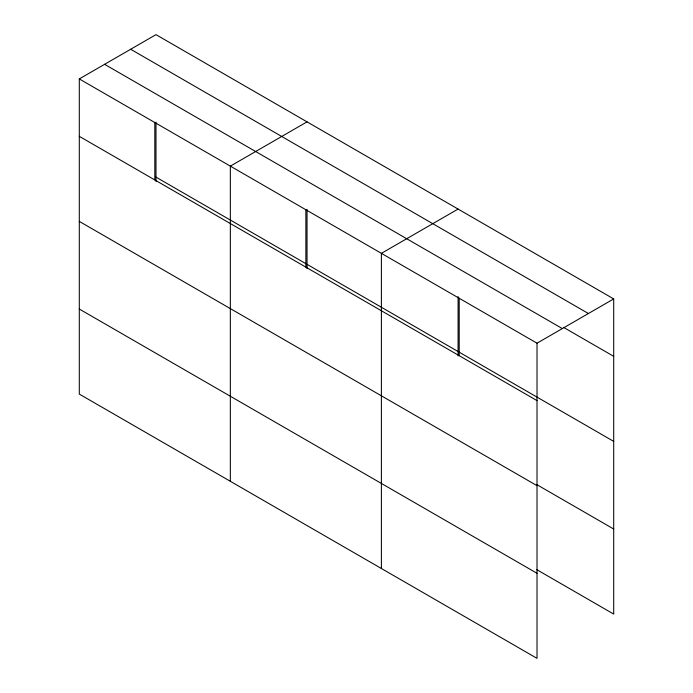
<?xml version="1.0" encoding="UTF-8"?>
<svg xmlns="http://www.w3.org/2000/svg" width="693" height="693" viewBox="0 0 693 693"><rect width="100%" height="100%" fill="white"/><g stroke="black" fill="none" stroke-linecap="round" stroke-linejoin="round"><path stroke-width="1.04" d="M155.986 181.453L155.986 122.211M537.014 485.663L537.014 343.191L79.297 78.924L79.297 394.083L537.014 658.35L537.014 485.663L79.297 221.396M536.832 569.689L613.703 614.076L613.703 298.917L155.986 34.65L79.297 78.924M307.034 121.855L230.345 166.129L230.345 481.297M458.082 209.061L381.393 253.343L381.393 568.503M537.014 343.191L613.703 298.917M130.674 49.264L588.4 313.522M564.015 327.642L613.703 356.332M104.6 64.31L562.326 328.577M155.986 177.122L613.703 441.389M79.297 136.339L537.014 400.606M536.832 484.632L613.703 529.019M79.297 309.035L537.014 573.293M459.208 298.267L459.208 355.682M458.082 296.63L458.082 355.864M307.034 209.425L307.034 268.659M305.864 209.736L305.864 267.151M154.816 122.531L154.816 179.946"/></g></svg>
